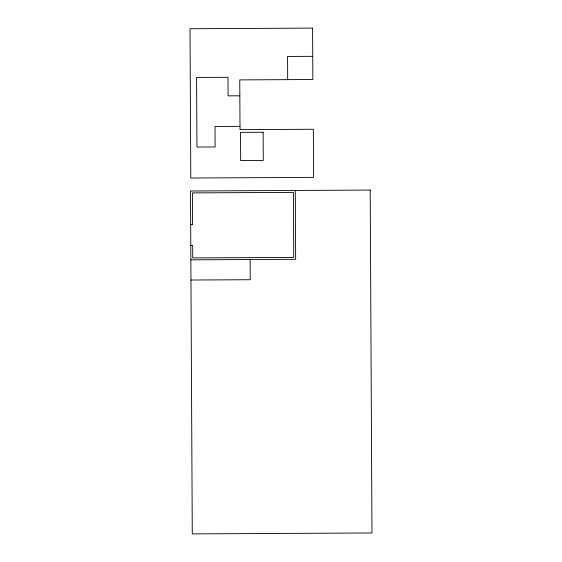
<?xml version="1.0" encoding="UTF-8"?>
<svg xmlns="http://www.w3.org/2000/svg" width="562" height="562" viewBox="0 0 562 562"><rect width="100%" height="100%" fill="white"/><g stroke="black" fill="none" stroke-linecap="round" stroke-linejoin="round"><path stroke-width="0.84" d="M312.725 56.333L287.568 56.46L287.688 79.642M239.833 95.8L228.081 95.863L227.982 77.296L196.595 77.458L196.953 147.054L215.113 146.963L215.007 126.492L239.995 126.366M190.673 224.695L192.576 224.681L192.408 192.899L293.406 192.373L293.75 257.403L192.752 257.93L192.682 245.369L190.778 245.376M190.855 259.841L295.661 259.293L295.303 190.462M190.961 280.031L250.252 279.721L250.146 259.532M312.577 28.1L190.019 28.739L190.799 178.021L313.589 177.374L313.336 129.253L240.016 129.639L239.756 79.895L312.851 79.516L312.577 28.1M263.135 132.239L240.515 132.351L240.662 160.549L263.283 160.43L263.135 132.239M370.196 190.068L190.497 191.01L192.281 533.9L371.981 532.966L370.196 190.068"/></g></svg>
